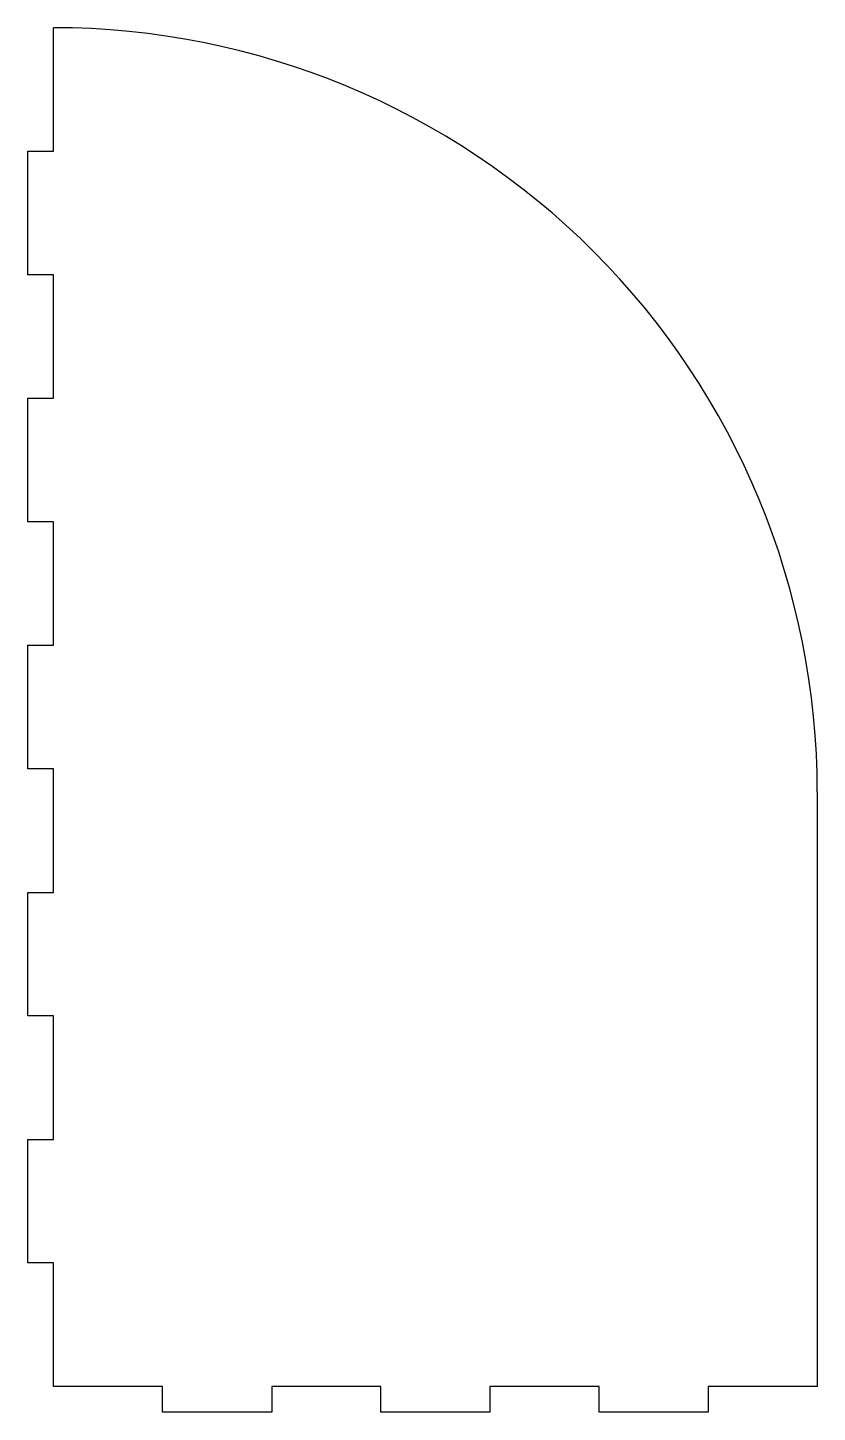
# Model space of a CAD drawing. Extents: x -6 to 171, y -155 to 155.
import ezdxf

# ---------------------------------------------------------------- set-up
doc = ezdxf.new("R2010")
doc.units = 0

msp = doc.modelspace()

# ---------------------------------------------------------------- linework, layer by layer
at = {"layer": '1', "color": 1}
for p, q in [((0, 127.591, 337), (0, 155.3, 337)), ((-5.8, 99.882, 337), (-5.8, 127.591, 337)), ((-5.8, 127.591, 337), (0, 127.591, 337)), ((0, 99.882, 337), (-5.8, 99.882, 337)), ((0, 72.173, 337), (0, 99.882, 337)), ((-5.8, 44.464, 337), (-5.8, 72.173, 337)), ((-5.8, 72.173, 337), (0, 72.173, 337)), ((0, 44.464, 337), (-5.8, 44.464, 337)), ((0, 16.755, 337), (0, 44.464, 337)), ((-5.8, 16.754, 337), (0, 16.755, 337)), ((-5.8, -10.955, 337), (-5.8, 16.754, 337)), ((0, -10.955, 337), (-5.8, -10.955, 337)), ((0, -38.664, 337), (0, -10.955, 337)), ((171.45, -16.15, 337), (171.45, -149.5, 337)), ((-5.8, -66.373, 337), (-5.8, -38.664, 337)), ((-5.8, -38.664, 337), (0, -38.664, 337)), ((0, -66.373, 337), (-5.8, -66.373, 337)), ((0, -94.082, 337), (0, -66.373, 337)), ((-5.8, -121.791, 337), (-5.8, -94.082, 337)), ((-5.8, -94.082, 337), (0, -94.082, 337)), ((0, -121.791, 337), (-5.8, -121.791, 337)), ((0, -149.5, 337), (0, -121.791, 337)), ((24.493, -149.5, 337), (0, -149.5, 337)), ((24.493, -155.3, 337), (24.493, -149.5, 337)), ((73.479, -149.5, 337), (48.986, -149.5, 337)), ((48.986, -149.5, 337), (48.986, -155.3, 337)), ((73.479, -149.5, 337), (73.479, -149.5, 337)), ((73.479, -155.3, 337), (73.479, -149.5, 337)), ((122.464, -149.5, 337), (97.971, -149.5, 337)), ((97.971, -149.5, 337), (97.971, -155.3, 337)), ((122.464, -155.3, 337), (122.464, -149.5, 337)), ((171.45, -149.5, 337), (146.957, -149.5, 337)), ((146.957, -149.5, 337), (146.957, -155.3, 337)), ((48.986, -155.3, 337), (24.493, -155.3, 337)), ((97.971, -155.3, 337), (73.479, -155.3, 337)), ((146.957, -155.3, 337), (122.464, -155.3, 337))]:
    msp.add_line(p, q, dxfattribs=at)
at = {"layer": '1', "color": 2}
for p, q in [((73.478, -149.501, 337), (73.479, -149.5, 337)), ((73.479, -149.5, 337), (73.478, -149.5, 337))]:
    msp.add_line(p, q, dxfattribs=at)
at = {"layer": '1', "color": 3}
for p, q in [((73.478, -149.5, 337), (73.478, -149.5, 352)), ((73.478, -149.501, 352), (73.478, -149.501, 352)), ((73.478, -149.501, 352), (73.478, -149.501, 337))]:
    msp.add_line(p, q, dxfattribs=at)
at = {"layer": '1', "color": 1}
msp.add_arc((0, -16.15, 337), 171.45, 0.00001, 90.00002, dxfattribs=at)

doc.saveas('drawing.dxf')
